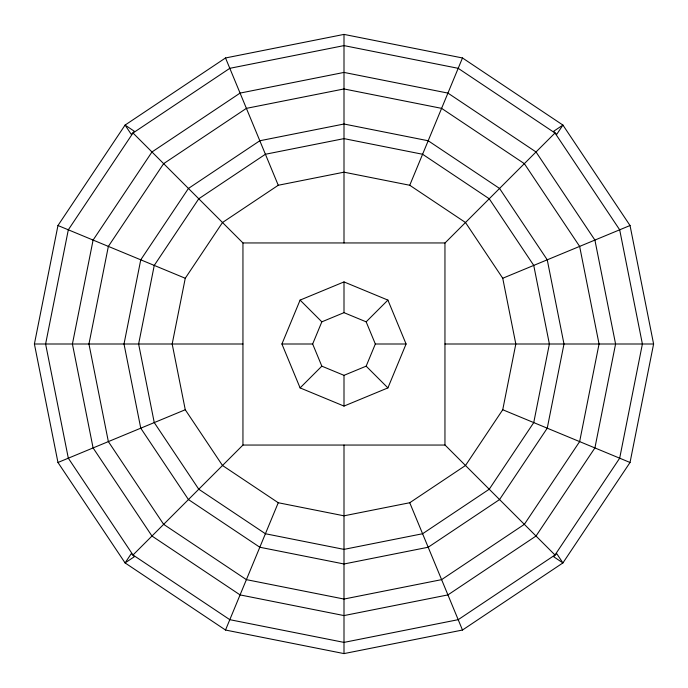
<?xml version="1.0" encoding="UTF-8"?>
<svg xmlns="http://www.w3.org/2000/svg" width="688" height="688" viewBox="0 0 688 688"><rect width="100%" height="100%" fill="white"/><g stroke="black" fill="none" stroke-linecap="round" stroke-linejoin="round"><path stroke-width="1.03" d="M34.4 344L57.964 225.518L125.078 125.078L225.518 57.964L344 34.4L462.482 57.964L562.922 125.078L630.036 225.518L653.6 344L630.036 462.482L562.922 562.922L462.482 630.036L344 653.6L225.518 630.036L125.078 562.922L57.964 462.482L34.4 344L242.95 344M185.261 278.253L172.181 344L185.261 409.747L222.508 465.492L278.253 502.739L344 515.819L409.747 502.739L465.492 465.492L502.739 409.747L515.819 344L502.739 278.253L465.492 222.508L409.747 185.261L344 172.181L278.253 185.261L222.508 222.508L185.261 278.253L57.964 225.518M281.917 344L300.097 300.097L344 281.917L387.903 300.097L406.083 344L387.903 387.903L344 406.083L300.097 387.903L281.917 344L312.662 344L321.838 321.838L344 312.662L366.162 321.838L375.338 344L366.162 366.162L344 375.338L321.838 366.162L312.662 344M225.518 630.036L278.253 502.739M409.747 185.261L462.482 57.964M133.008 554.992L242.95 445.05L242.95 242.95L133.008 133.008M300.097 387.903L321.838 366.162M366.162 321.838L387.903 300.097M444.955 243.045L554.992 133.008M57.964 462.482L185.261 409.747M502.739 278.253L630.036 225.518M242.95 242.95L444.955 242.95L444.955 445.05L242.95 445.05M375.338 344L406.083 344M444.955 344L653.6 344M502.739 409.747L630.036 462.482M300.097 300.097L321.838 321.838M366.162 366.162L387.903 387.903M444.955 444.955L554.992 554.992M225.518 57.964L278.253 185.261M409.747 502.739L462.482 630.036M344 34.4L344 242.95M344 281.917L344 312.662M344 375.338L344 406.083M344 445.05L344 653.6M68.318 229.809L45.606 344L68.318 458.191L134.22 556.816L125.078 562.922L131.184 553.78L229.809 619.682L344 642.394L458.191 619.682L556.816 553.78L562.922 562.922L553.78 556.816L619.682 458.191L642.394 344L619.682 229.809L553.78 131.184L562.922 125.078L556.816 134.22L458.191 68.318L344 45.606L229.809 68.318L131.184 134.22L125.078 125.078L134.22 131.184L68.318 229.809M93.095 240.069L72.421 344L93.095 447.931L151.971 536.029L240.069 594.905L344 615.579L447.931 594.905L536.029 536.029L594.905 447.931L615.579 344L594.905 240.069L536.029 151.971L447.931 93.095L344 72.421L240.069 93.095L151.971 151.971L93.095 240.069M108.36 246.399L88.95 344L108.36 441.601L163.649 524.351L246.399 579.64L344 599.05L441.601 579.64L524.351 524.351L579.64 441.601L599.05 344L579.64 246.399L524.351 163.649L441.601 108.36L344 88.95L246.399 108.36L163.649 163.649L108.36 246.399M140.756 259.815L124.012 344L140.756 428.185L188.443 499.557L259.815 547.244L344 563.988L428.185 547.244L499.557 499.557L547.244 428.185L563.988 344L547.244 259.815L499.557 188.443L428.185 140.756L344 124.012L259.815 140.756L188.443 188.443L140.756 259.815M154.258 265.405L138.623 344L154.258 422.595L198.772 489.228L265.405 533.742L344 549.377L422.595 533.742L489.228 489.228L533.742 422.595L549.377 344L533.742 265.405L489.228 198.772L422.595 154.258L344 138.623L265.405 154.258L198.772 198.772L154.258 265.405"/></g></svg>
